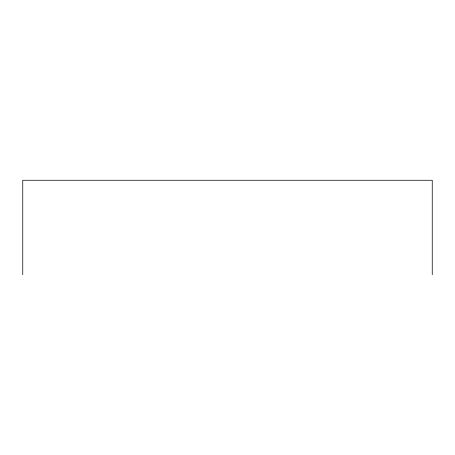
<?xml version="1.0" encoding="UTF-8"?>
<svg xmlns="http://www.w3.org/2000/svg" width="455" height="455" viewBox="0 0 455 455"><rect width="100%" height="100%" fill="white"/><g stroke="black" fill="none" stroke-linecap="round" stroke-linejoin="round"><path stroke-width="0.68" d="M432.25 274.735L432.25 180.265L22.75 180.265L22.75 274.735"/></g></svg>
